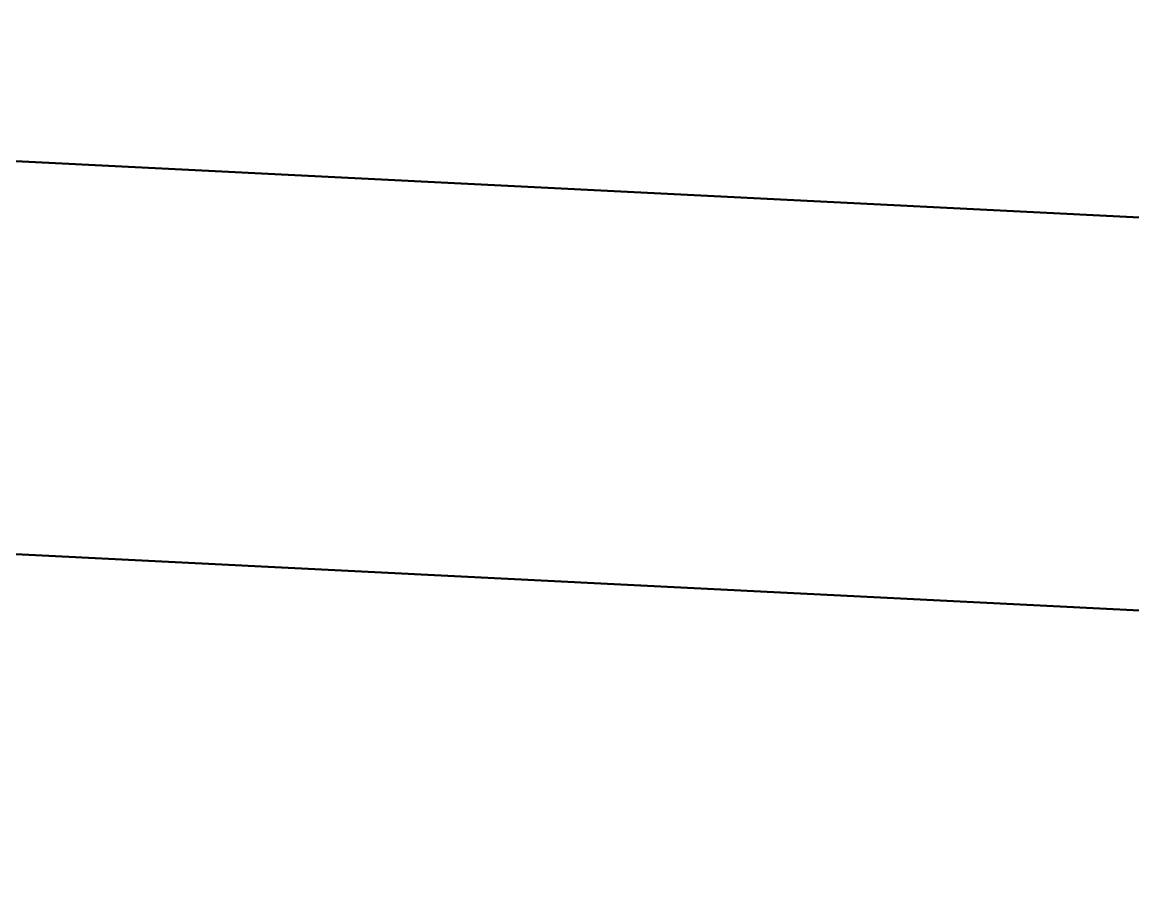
# Model space of a CAD drawing. Header units: metres. Extents: x 10 to 831, y 10 to 584.
# Drawn here: x 332.18 to 337.83, y 291.6 to 296 of the extents above; entities that cross this region are included whole.
import ezdxf

# ---------------------------------------------------------------- set-up
doc = ezdxf.new("R2010")
doc.units = ezdxf.units.M
doc.layers.add('CUT', color=7, linetype='Continuous', lineweight=50)
doc.layers.add('VIS', color=8, linetype='Continuous', lineweight=13)

msp = doc.modelspace()

# ---------------------------------------------------------------- linework, layer by layer
at = {"layer": 'CUT'}
for p, q in [((318, 296.002), (366, 293.6019)), ((366, 291.6021), (318, 294.002))]:
    msp.add_line(p, q, dxfattribs=at)
at = {"layer": 'VIS'}
for p, q in [((366, 293.6019), (318, 296.002)), ((326.3736, 295.5832), (337.2472, 295.0396)), ((328.2824, 295.488), (333.5428, 295.2248)), ((330.7244, 295.3656), (332.354, 295.2844)), ((331.0788, 295.348), (333.0488, 295.2496)), ((331.0928, 295.3472), (334.3056, 295.1868)), ((331.7532, 295.3144), (332.3512, 295.2844)), ((331.7556, 295.3144), (332.318, 295.286)), ((331.7864, 295.3128), (332.2512, 295.2896)), ((331.826, 295.3108), (332.3564, 295.284)), ((331.8592, 295.3092), (333.172, 295.2436)), ((332.0636, 295.2988), (332.2632, 295.2888)), ((332.0676, 295.2988), (332.266, 295.2888)), ((332.074, 295.2984), (332.2672, 295.2888)), ((332.29, 295.2876), (332.0912, 295.2976)), ((332.16, 295.294), (332.3592, 295.284)), ((332.1832, 295.2928), (332.3832, 295.2828)), ((332.204, 295.2916), (332.356, 295.2844)), ((332.4044, 295.2816), (332.2044, 295.2916)), ((332.2244, 295.2908), (332.3912, 295.2824)), ((332.2324, 295.2904), (332.4324, 295.2804)), ((332.234, 295.2904), (332.8192, 295.2612)), ((332.2464, 295.2896), (332.4384, 295.28)), ((332.2528, 295.2892), (332.4528, 295.2792)), ((332.4108, 295.2816), (332.2536, 295.2892)), ((332.4556, 295.2792), (332.2608, 295.2888)), ((332.2612, 295.2888), (332.404, 295.2816)), ((332.2652, 295.2888), (333.1536, 295.2444)), ((332.2692, 295.2884), (332.4668, 295.2788)), ((332.28, 295.288), (332.4716, 295.2784)), ((332.474, 295.2784), (332.2832, 295.288)), ((332.2996, 295.2872), (332.4588, 295.2792)), ((332.3084, 295.2864), (332.508, 295.2768)), ((332.3096, 295.2864), (332.5092, 295.2764)), ((332.3228, 295.286), (332.842, 295.26)), ((332.3508, 295.2844), (332.5504, 295.2744)), ((332.4036, 295.282), (332.6032, 295.272)), ((332.4132, 295.2812), (332.6112, 295.2716)), ((332.4804, 295.278), (332.6796, 295.268)), ((332.4808, 295.278), (333.4576, 295.2292)), ((332.4844, 295.2776), (332.6816, 295.268)), ((332.4868, 295.2776), (332.6836, 295.268)), ((332.4872, 295.2776), (332.6504, 295.2696)), ((332.4896, 295.2776), (332.6864, 295.2676)), ((332.522, 295.276), (332.676, 295.268)), ((332.562, 295.274), (332.762, 295.264)), ((332.5788, 295.2732), (332.7528, 295.2644)), ((332.7784, 295.2632), (332.584, 295.2728)), ((332.5904, 295.2724), (332.7408, 295.2648)), ((332.6012, 295.272), (333.1168, 295.246)), ((332.6052, 295.2716), (333.598, 295.222)), ((332.6164, 295.2712), (332.7728, 295.2632)), ((332.6496, 295.2696), (332.8316, 295.2604)), ((332.6624, 295.2688), (332.862, 295.2588)), ((332.6668, 295.2688), (332.8668, 295.2588)), ((332.67, 295.2684), (332.87, 295.2584)), ((332.7008, 295.2668), (332.8996, 295.2572)), ((332.7036, 295.2668), (332.896, 295.2572)), ((332.7116, 295.2664), (332.9116, 295.2564)), ((332.7212, 295.266), (332.9212, 295.256)), ((332.7252, 295.2656), (332.924, 295.2556)), ((333.26, 295.2392), (332.744, 295.2648)), ((332.7496, 295.2644), (332.9492, 295.2544)), ((332.7608, 295.264), (333.1968, 295.242)), ((332.7616, 295.264), (332.9612, 295.254)), ((332.9908, 295.2524), (332.7948, 295.2624)), ((332.7988, 295.262), (333.8356, 295.2104)), ((333.0164, 295.2512), (332.8168, 295.2612)), ((332.8224, 295.2608), (333.3876, 295.2328)), ((332.8472, 295.2596), (333.0408, 295.25)), ((332.8584, 295.2592), (333.0076, 295.2516)), ((332.8704, 295.2584), (333.0688, 295.2484)), ((333.0388, 295.25), (332.8816, 295.258)), ((332.886, 295.2576), (333.0836, 295.248)), ((332.8864, 295.2576), (333.086, 295.2476)), ((332.9188, 295.256), (333.4912, 295.2276)), ((332.9348, 295.2552), (334.7548, 295.1644)), ((332.9356, 295.2552), (333.4128, 295.2312)), ((333.1288, 295.2456), (332.9412, 295.2548)), ((333.126, 295.2456), (332.9464, 295.2548)), ((332.9908, 295.2524), (333.182, 295.2428)), ((333.0016, 295.252), (333.2016, 295.242)), ((333.2056, 295.2416), (333.0056, 295.2516)), ((333.0124, 295.2512), (333.2124, 295.2412)), ((333.0224, 295.2508), (344.416, 294.6812)), ((333.0264, 295.2508), (333.8016, 295.212)), ((333.0384, 295.25), (333.638, 295.22)), ((333.042, 295.25), (333.226, 295.2408)), ((333.0524, 295.2492), (333.252, 295.2392)), ((333.0536, 295.2492), (333.2536, 295.2392)), ((333.1072, 295.2468), (333.3068, 295.2368)), ((333.1084, 295.2464), (333.308, 295.2368)), ((333.1148, 295.2464), (333.2668, 295.2388)), ((333.1184, 295.246), (333.2612, 295.2388)), ((335.7472, 295.1148), (333.1624, 295.244)), ((333.192, 295.2424), (333.3424, 295.2348)), ((333.4092, 295.2316), (333.2108, 295.2416)), ((333.2124, 295.2412), (333.412, 295.2312)), ((333.2236, 295.2408), (333.39, 295.2324)), ((333.4344, 295.2304), (333.2372, 295.24)), ((333.2404, 295.24), (333.4176, 295.2312)), ((333.2424, 295.24), (333.3988, 295.232)), ((333.2564, 295.2392), (333.8508, 295.2096)), ((333.2604, 295.2388), (333.46, 295.2292)), ((334.2692, 295.1884), (333.27, 295.2384)), ((333.3556, 295.2344), (333.5548, 295.2244)), ((333.3556, 295.2344), (333.5556, 295.2244)), ((333.3772, 295.2332), (333.5756, 295.2232)), ((333.3828, 295.2328), (333.5828, 295.2228)), ((333.3992, 295.232), (333.5912, 295.2224)), ((334.2248, 295.1908), (333.4108, 295.2316)), ((333.42, 295.2312), (335.6188, 295.1212)), ((333.4216, 295.2308), (341.6172, 294.8212)), ((333.6244, 295.2208), (333.4296, 295.2304)), ((333.4308, 295.2304), (333.6224, 295.2208)), ((333.4368, 295.23), (333.6368, 295.22)), ((333.4464, 295.2296), (333.6004, 295.222)), ((333.454, 295.2292), (334.3732, 295.1832)), ((333.4552, 295.2292), (335.2312, 295.1404)), ((333.4556, 295.2292), (333.6532, 295.2192)), ((333.6604, 295.2188), (333.4636, 295.2288)), ((333.466, 295.2288), (333.6288, 295.2204)), ((333.4668, 295.2288), (333.6668, 295.2188)), ((333.47, 295.2284), (334.4688, 295.1784)), ((333.4732, 295.2284), (333.6656, 295.2188)), ((333.4744, 295.2284), (334.4596, 295.1792)), ((333.6668, 295.2188), (333.51, 295.2264)), ((333.5488, 295.2244), (334.148, 295.1948)), ((333.5488, 295.2244), (334.148, 295.1948)), ((333.5604, 295.224), (333.76, 295.214)), ((333.5652, 295.2236), (333.7312, 295.2156)), ((333.6004, 295.222), (334.1936, 295.1924)), ((333.7956, 295.2124), (333.6192, 295.2212)), ((333.6208, 295.2208), (333.814, 295.2112)), ((333.8212, 295.2108), (333.622, 295.2208)), ((333.6228, 295.2208), (333.7968, 295.212)), ((333.6324, 295.2204), (334.492, 295.1776)), ((333.6672, 295.2188), (333.864, 295.2088)), ((333.6764, 295.218), (333.8744, 295.2084)), ((333.6768, 295.218), (333.8764, 295.208)), ((333.7348, 295.2152), (333.9224, 295.206)), ((333.7536, 295.2144), (334.2012, 295.192)), ((334.3876, 295.1828), (333.788, 295.2124)), ((333.7932, 295.2124), (333.9436, 295.2048)), ((333.7952, 295.2124), (334.3804, 295.1828)), ((333.9996, 295.202), (333.8088, 295.2116)), ((333.8152, 295.2112), (334.4072, 295.1816)), ((333.8516, 295.2096), (334.0516, 295.1996)), ((333.8532, 295.2092), (334.0528, 295.1992)), ((333.8612, 295.2088), (334.7048, 295.1668)), ((333.868, 295.2088), (334.3372, 295.1852)), ((333.89, 295.2076), (334.0492, 295.1996)), ((333.8952, 295.2072), (334.094, 295.1972)), ((333.9072, 295.2068), (334.1072, 295.1968)), ((333.9188, 295.206), (334.1176, 295.196)), ((333.92, 295.206), (334.12, 295.196)), ((333.9572, 295.204), (337.668, 295.0184)), ((333.9752, 295.2032), (334.118, 295.196)), ((334.0004, 295.202), (334.2, 295.192)), ((334.2012, 295.192), (334.0032, 295.202)), ((334.0052, 295.2016), (334.9428, 295.1548)), ((334.0256, 295.2008), (334.1776, 295.1932)), ((334.0536, 295.1992), (334.5728, 295.1732)), ((334.0596, 295.1992), (336.6348, 295.0704)), ((334.0628, 295.1988), (334.2168, 295.1912)), ((334.0632, 295.1988), (334.6356, 295.1704)), ((334.0636, 295.1988), (334.6556, 295.1692)), ((334.0832, 295.198), (334.2828, 295.188)), ((334.1056, 295.1968), (334.2996, 295.1872)), ((334.1184, 295.196), (334.2816, 295.188)), ((334.3172, 295.186), (334.1348, 295.1952)), ((334.2948, 295.1872), (334.138, 295.1952)), ((334.1384, 295.1952), (334.7124, 295.1664)), ((334.1452, 295.1948), (334.6968, 295.1672)), ((334.198, 295.192), (334.39, 295.1824)), ((334.2012, 295.192), (334.4012, 295.182)), ((334.214, 295.1912), (334.65, 295.1696)), ((334.2224, 295.1908), (334.3888, 295.1824)), ((334.2428, 295.19), (334.4352, 295.1804)), ((334.28, 295.188), (334.4284, 295.1804)), ((334.4876, 295.1776), (334.2912, 295.1876)), ((334.3188, 295.186), (334.4924, 295.1772)), ((334.5, 295.1768), (334.324, 295.1856)), ((334.33, 295.1856), (334.8952, 295.1572)), ((334.3588, 295.184), (334.5584, 295.174)), ((334.5628, 295.174), (334.3832, 295.1828)), ((334.394, 295.1824), (334.5876, 295.1728)), ((334.3948, 295.1824), (334.5452, 295.1748)), ((334.6192, 295.1712), (334.4196, 295.1812)), ((334.4348, 295.1804), (335.4116, 295.1316)), ((334.4572, 295.1792), (334.6568, 295.1692)), ((334.4588, 295.1792), (334.6576, 295.1692)), ((334.4672, 295.1788), (334.6488, 295.1696)), ((334.4848, 295.1776), (334.6724, 295.1684)), ((334.6776, 295.168), (334.4916, 295.1776)), ((334.5436, 295.1748), (334.7428, 295.1648)), ((334.5512, 295.1744), (334.7504, 295.1644)), ((334.552, 295.1744), (334.744, 295.1648)), ((334.7584, 295.164), (334.5584, 295.174)), ((334.5772, 295.1732), (335.042, 295.15)), ((334.7752, 295.1632), (334.6092, 295.1716)), ((334.6368, 295.17), (334.8368, 295.16)), ((334.6372, 295.17), (334.8372, 295.16)), ((334.642, 295.17), (335.2352, 295.1404)), ((334.6524, 295.1692), (334.8524, 295.1592)), ((334.6552, 295.1692), (334.832, 295.1604)), ((334.6664, 295.1688), (334.8664, 295.1588)), ((334.6788, 295.168), (334.8328, 295.1604)), ((334.7028, 295.1668), (337.2284, 295.0404)), ((334.7468, 295.1648), (334.9464, 295.1548)), ((334.7472, 295.1648), (334.9468, 295.1548)), ((334.7528, 295.1644), (335.6412, 295.12)), ((334.9932, 295.1524), (334.7952, 295.1624)), ((334.8068, 295.1616), (334.9632, 295.154)), ((334.9804, 295.1528), (334.8084, 295.1616)), ((335.0108, 295.1516), (334.8116, 295.1616)), ((334.8324, 295.1604), (334.9752, 295.1532)), ((334.8412, 295.16), (335.4356, 295.1304)), ((334.8444, 295.1596), (335.0032, 295.152)), ((334.8476, 295.1596), (335.0444, 295.1496)), ((334.8508, 295.1596), (335.4412, 295.13)), ((334.8728, 295.1584), (335.3172, 295.136)), ((334.8736, 295.1584), (335.0732, 295.1484)), ((334.9364, 295.1552), (335.088, 295.1476)), ((335.1416, 295.1448), (334.944, 295.1548)), ((334.9476, 295.1548), (335.0968, 295.1472)), ((334.9544, 295.1544), (335.1036, 295.1468)), ((334.956, 295.1544), (335.156, 295.1444)), ((334.9652, 295.1536), (335.1572, 295.144)), ((334.9824, 295.1528), (335.1824, 295.1428)), ((335.0012, 295.152), (335.2008, 295.142)), ((335.0076, 295.1516), (335.5232, 295.126)), ((335.0116, 295.1516), (335.2116, 295.1416)), ((335.0144, 295.1512), (335.1884, 295.1424)), ((335.0328, 295.1504), (335.2328, 295.1404)), ((335.2716, 295.1384), (335.0756, 295.1484)), ((335.0896, 295.1476), (335.2884, 295.1376)), ((335.0972, 295.1472), (335.26, 295.1388)), ((335.1048, 295.1468), (335.3044, 295.1368)), ((335.106, 295.1468), (335.3056, 295.1368)), ((335.112, 295.1464), (335.3108, 295.1364)), ((335.1152, 295.1464), (335.3132, 295.1364)), ((335.1348, 295.1452), (336.5332, 295.0752)), ((335.1576, 295.144), (335.3572, 295.134)), ((335.1676, 295.1436), (335.3608, 295.134)), ((335.194, 295.1424), (335.3756, 295.1332)), ((335.1976, 295.142), (335.3972, 295.132)), ((335.208, 295.1416), (335.7804, 295.1128)), ((335.2212, 295.1408), (335.3876, 295.1328)), ((336.5064, 295.0768), (335.2296, 295.1404)), ((335.2352, 295.1404), (335.4224, 295.1308)), ((335.28, 295.138), (335.4792, 295.128)), ((335.2872, 295.1376), (335.4832, 295.128)), ((335.2952, 295.1372), (335.4492, 295.1296)), ((335.3092, 295.1364), (346.7724, 294.5632)), ((335.9068, 295.1068), (335.3348, 295.1352)), ((335.356, 295.134), (335.9416, 295.1048)), ((335.5572, 295.124), (335.3812, 295.1328)), ((335.5512, 295.1244), (335.394, 295.1324)), ((335.4324, 295.1304), (335.5888, 295.1224)), ((335.4596, 295.1292), (335.6596, 295.1192)), ((335.4664, 295.1288), (335.6664, 295.1188)), ((335.4804, 295.128), (335.9576, 295.104)), ((335.5028, 295.1268), (335.7028, 295.1168)), ((335.5508, 295.1244), (335.7, 295.1172)), ((335.5784, 295.1232), (335.7764, 295.1132)), ((335.7852, 295.1128), (335.5872, 295.1228)), ((335.7712, 295.1136), (335.6052, 295.1216)), ((335.616, 295.1212), (336.1676, 295.0936)), ((335.816, 295.1112), (335.6164, 295.1212)), ((335.6532, 295.1192), (335.8508, 295.1096)), ((335.654, 295.1192), (335.8536, 295.1092)), ((335.8652, 295.1088), (335.6664, 295.1188)), ((335.6672, 295.1188), (336.1032, 295.0968)), ((335.6688, 295.1184), (336.2424, 295.09)), ((335.6716, 295.1184), (336.2696, 295.0884)), ((335.6892, 295.1176), (335.832, 295.1104)), ((335.7048, 295.1168), (336.2812, 295.088)), ((335.7164, 295.116), (336.2468, 295.0896)), ((335.7328, 295.1152), (335.9244, 295.1056)), ((335.7472, 295.1148), (335.9464, 295.1048)), ((335.7496, 295.1144), (335.9128, 295.1064)), ((335.7616, 295.114), (335.9096, 295.1064)), ((335.762, 295.114), (336.362, 295.084)), ((335.962, 295.104), (335.7672, 295.1136)), ((335.782, 295.1128), (336.7748, 295.0632)), ((335.7844, 295.1128), (336.3036, 295.0868)), ((335.8032, 295.112), (336.0032, 295.102)), ((335.8176, 295.1112), (336.2824, 295.088)), ((335.9996, 295.102), (335.82, 295.1112)), ((335.8288, 295.1104), (336.422, 295.0808)), ((335.8328, 295.1104), (336.0328, 295.1004)), ((335.8364, 295.11), (336.436, 295.08)), ((335.8372, 295.11), (336.0372, 295.1)), ((335.8372, 295.11), (336.4024, 295.082)), ((335.8428, 295.11), (336.2904, 295.0876)), ((335.8472, 295.1096), (335.9988, 295.102)), ((335.8984, 295.1072), (336.0484, 295.0996)), ((335.9036, 295.1068), (336.1032, 295.0968)), ((335.9048, 295.1068), (336.1044, 295.0968)), ((335.9412, 295.1048), (336.1344, 295.0952)), ((335.9448, 295.1048), (336.544, 295.0748)), ((335.9456, 295.1048), (336.1456, 295.0948)), ((335.956, 295.1044), (336.1556, 295.0944)), ((335.9852, 295.1028), (336.1728, 295.0932)), ((336.196, 295.0924), (335.9988, 295.102)), ((336.4932, 295.0772), (336.022, 295.1008)), ((336.0276, 295.1008), (336.2244, 295.0908)), ((336.0372, 295.1), (336.6296, 295.0704)), ((336.0584, 295.0992), (336.2324, 295.0904)), ((336.0584, 295.0992), (336.2148, 295.0912)), ((337.0664, 295.0488), (336.0672, 295.0988)), ((336.262, 295.0888), (336.086, 295.0976)), ((336.3012, 295.0868), (336.1012, 295.0968)), ((336.1472, 295.0948), (336.2964, 295.0872)), ((336.1572, 295.094), (336.356, 295.0844)), ((336.3576, 295.084), (336.1576, 295.094)), ((336.2004, 295.092), (336.4004, 295.082)), ((336.22, 295.0912), (336.3864, 295.0828)), ((336.2332, 295.0904), (336.8244, 295.0608)), ((336.4232, 295.0808), (336.2344, 295.0904)), ((336.2548, 295.0892), (336.8172, 295.0612)), ((336.2672, 295.0888), (337.266, 295.0388)), ((336.2836, 295.088), (336.4828, 295.078)), ((336.2844, 295.0876), (336.466, 295.0788)), ((336.5176, 295.076), (336.3216, 295.086)), ((336.5416, 295.0748), (336.342, 295.0848)), ((336.3524, 295.0844), (336.9248, 295.0556)), ((336.354, 295.0844), (336.5024, 295.0768)), ((336.3824, 295.0828), (336.898, 295.0572)), ((336.3884, 295.0824), (337.3656, 295.0336)), ((336.426, 295.0808), (336.624, 295.0708)), ((336.4344, 295.0804), (336.5936, 295.0724)), ((336.4436, 295.08), (336.6412, 295.07)), ((336.4448, 295.0796), (336.6432, 295.07)), ((336.4544, 295.0792), (336.9096, 295.0564)), ((336.4764, 295.078), (336.676, 295.0684)), ((336.4996, 295.0772), (336.65, 295.0696)), ((336.5, 295.0772), (336.692, 295.0676)), ((337.3888, 295.0324), (336.5284, 295.0756)), ((336.5464, 295.0748), (336.6892, 295.0676)), ((336.5604, 295.074), (337.404, 295.0316)), ((336.5776, 295.0732), (336.7748, 295.0632)), ((336.5824, 295.0728), (336.7824, 295.0628)), ((336.6492, 295.0696), (336.8492, 295.0596)), ((336.6508, 295.0696), (336.8504, 295.0596)), ((336.666, 295.0688), (336.866, 295.0588)), ((336.8296, 295.0604), (336.6668, 295.0688)), ((336.684, 295.068), (338.46, 294.9792)), ((336.684, 295.068), (337.1532, 295.0444)), ((336.7028, 295.0668), (336.9024, 295.0568)), ((336.7032, 295.0668), (336.9024, 295.0568)), ((336.7036, 295.0668), (336.9036, 295.0568)), ((336.7144, 295.0664), (336.9076, 295.0568)), ((336.7284, 295.0656), (336.8912, 295.0576)), ((336.7352, 295.0652), (336.9228, 295.056)), ((336.744, 295.0648), (336.8928, 295.0572)), ((336.7448, 295.0648), (336.9444, 295.0548)), ((336.7544, 295.0644), (336.9284, 295.0556)), ((336.7548, 295.0644), (336.9508, 295.0544)), ((336.7548, 295.0644), (336.9544, 295.0544)), ((336.7636, 295.064), (336.9476, 295.0548)), ((336.7652, 295.0636), (336.9632, 295.054)), ((336.9852, 295.0528), (336.7876, 295.0628)), ((336.7944, 295.0624), (336.994, 295.0524)), ((336.8216, 295.0608), (337.0156, 295.0512)), ((336.8356, 295.0604), (336.99, 295.0524)), ((336.8372, 295.06), (338.8072, 294.9616)), ((336.8508, 295.0596), (337.0504, 295.0496)), ((336.8552, 295.0592), (337.05, 295.0496)), ((337.0516, 295.0496), (336.8572, 295.0592)), ((336.8576, 295.0592), (337.434, 295.0304)), ((337.0568, 295.0492), (336.858, 295.0592)), ((337.0512, 295.0496), (336.8604, 295.0588)), ((336.868, 295.0584), (337.4664, 295.0288)), ((336.8848, 295.0576), (337.7732, 295.0132)), ((336.886, 295.0576), (337.0524, 295.0492)), ((337.0772, 295.048), (336.8976, 295.0572)), ((336.9056, 295.0568), (338.3948, 294.9824)), ((336.9172, 295.056), (337.5028, 295.0268)), ((337.1192, 295.046), (336.9216, 295.056)), ((336.9352, 295.0552), (337.9316, 295.0056)), ((336.9428, 295.0548), (337.142, 295.0448)), ((336.9468, 295.0548), (337.3912, 295.0324)), ((337.1576, 295.044), (336.9576, 295.054)), ((337.1212, 295.046), (336.9644, 295.0536)), ((336.9848, 295.0528), (337.1288, 295.0456)), ((337.1796, 295.0432), (336.9908, 295.0524)), ((337.0004, 295.052), (337.2004, 295.042)), ((337.0108, 295.0516), (337.2104, 295.0416)), ((337.0112, 295.0516), (337.1928, 295.0424)), ((337.0152, 295.0512), (337.2128, 295.0412)), ((337.0364, 295.05), (337.1856, 295.0428)), ((337.0372, 295.05), (337.2372, 295.04)), ((337.0576, 295.0492), (337.5228, 295.026)), ((337.0688, 295.0484), (337.2688, 295.0384)), ((337.0708, 295.0484), (337.548, 295.0248)), ((337.08, 295.048), (337.6772, 295.018)), ((337.0868, 295.0476), (337.2704, 295.0384)), ((337.6576, 295.0192), (337.0988, 295.0472)), ((337.1012, 295.0468), (337.2512, 295.0396)), ((337.1084, 295.0464), (337.308, 295.0364)), ((337.1204, 295.046), (337.8468, 295.0096)), ((337.1328, 295.0452), (337.3324, 295.0352)), ((337.3192, 295.036), (337.1428, 295.0448)), ((337.1428, 295.0448), (337.742, 295.0148)), ((337.3696, 295.0336), (337.1716, 295.0436)), ((337.1988, 295.042), (337.7728, 295.0132)), ((337.2048, 295.0416), (337.4044, 295.0316)), ((337.208, 295.0416), (337.4048, 295.0316)), ((337.212, 295.0416), (337.802, 295.012)), ((337.218, 295.0412), (337.384, 295.0328)), ((337.2256, 295.0408), (337.3816, 295.0328)), ((337.234, 295.0404), (337.432, 295.0304)), ((337.4252, 295.0308), (337.2496, 295.0396)), ((337.2744, 295.0384), (337.474, 295.0284)), ((338.132, 294.9956), (337.318, 295.036)), ((337.3448, 295.0348), (337.91, 295.0064)), ((337.3668, 295.0336), (337.9588, 295.004)), ((337.3808, 295.0328), (337.5436, 295.0248)), ((337.6004, 295.022), (337.4008, 295.032)), ((337.4032, 295.032), (337.546, 295.0248)), ((337.414, 295.0312), (337.9296, 295.0056)), ((337.4356, 295.0304), (337.6352, 295.0204)), ((337.4488, 295.0296), (337.6488, 295.0196)), ((337.45, 295.0296), (337.65, 295.0196)), ((337.452, 295.0296), (337.606, 295.0216)), ((337.4656, 295.0288), (337.6656, 295.0188)), ((337.4848, 295.0276), (337.6616, 295.0188)), ((337.4856, 295.0276), (337.6732, 295.0184)), ((337.4972, 295.0272), (338.0696, 294.9984)), ((337.4992, 295.0272), (338.0508, 294.9996)), ((337.5016, 295.0268), (337.7012, 295.0168)), ((337.5028, 295.0268), (337.7024, 295.0168)), ((337.712, 295.0164), (337.5124, 295.0264)), ((337.5152, 295.0264), (338.3804, 294.9828)), ((337.5532, 295.0244), (337.7528, 295.0144)), ((337.774, 295.0132), (337.5768, 295.0232)), ((337.7492, 295.0144), (337.5924, 295.0224)), ((337.8104, 295.0116), (337.6108, 295.0216)), ((337.6164, 295.0212), (338.2088, 294.9916)), ((337.6228, 295.0208), (337.7792, 295.0132)), ((337.6344, 295.0204), (337.8292, 295.0104)), ((337.6688, 295.0184), (337.8204, 295.0108)), ((337.706, 295.0168), (337.8984, 295.0072)), ((337.74, 295.0152), (338.3376, 294.9852)), ((337.746, 295.0148), (337.9444, 295.0048)), ((337.954, 295.0044), (337.7544, 295.0144)), ((337.7984, 295.012), (337.9724, 295.0032)), ((366, 291.6021), (318, 294.002)), ((332.206, 293.2916), (330.5764, 293.3732)), ((330.9584, 293.354), (332.7228, 293.266)), ((331.2944, 293.3372), (333.0852, 293.2476)), ((332.7604, 293.264), (331.4008, 293.332)), ((331.5396, 293.3252), (332.4, 293.282)), ((333.346, 293.2348), (331.552, 293.3244)), ((331.6432, 293.32), (332.642, 293.27)), ((332.27, 293.2884), (331.7224, 293.316)), ((331.73, 293.3156), (332.2356, 293.2904)), ((332.3376, 293.2852), (331.7384, 293.3152)), ((333.1824, 293.2428), (331.8076, 293.3116)), ((332.3364, 293.2852), (331.8256, 293.3108)), ((332.2344, 293.2904), (332.0468, 293.2996)), ((332.5576, 293.274), (332.058, 293.2992)), ((333.4556, 293.2292), (332.0616, 293.2988)), ((332.6012, 293.272), (332.0856, 293.2976)), ((332.6204, 293.2708), (332.0872, 293.2976)), ((332.28, 293.288), (332.088, 293.2976)), ((332.5836, 293.2728), (332.0912, 293.2976)), ((332.0968, 293.2972), (332.2536, 293.2892)), ((332.836, 293.26), (332.1028, 293.2968)), ((332.128, 293.2956), (335.2296, 293.1404)), ((332.3216, 293.286), (332.1428, 293.2948)), ((332.1472, 293.2948), (332.3392, 293.2852)), ((332.1796, 293.2932), (332.7784, 293.2632)), ((333.1304, 293.2456), (332.2148, 293.2912)), ((332.2612, 293.2888), (332.4564, 293.2792)), ((332.408, 293.2816), (332.2664, 293.2888)), ((332.4604, 293.2788), (332.2672, 293.2888)), ((332.4732, 293.2784), (332.2748, 293.2884)), ((332.4528, 293.2792), (332.2796, 293.288)), ((332.7676, 293.2636), (332.2948, 293.2872)), ((333.4004, 293.232), (332.3264, 293.2856)), ((332.3528, 293.2844), (332.5372, 293.2752)), ((332.522, 293.276), (332.368, 293.2836)), ((332.3732, 293.2832), (332.9664, 293.2536)), ((333.7964, 293.212), (332.4068, 293.2816)), ((332.4076, 293.2816), (332.9464, 293.2548)), ((332.6128, 293.2712), (332.4128, 293.2812)), ((334.2196, 293.1912), (332.4204, 293.2808)), ((332.654, 293.2692), (332.454, 293.2792)), ((332.6624, 293.2688), (332.4624, 293.2788)), ((332.6668, 293.2688), (332.4672, 293.2788)), ((332.5212, 293.276), (332.7208, 293.266)), ((332.7348, 293.2652), (332.542, 293.2748)), ((334.1364, 293.1952), (332.6148, 293.2712)), ((332.6248, 293.2708), (332.824, 293.2608)), ((332.6452, 293.2696), (332.8424, 293.26)), ((333.6876, 293.2176), (332.6504, 293.2696)), ((332.6692, 293.2684), (332.8464, 293.2596)), ((333.5236, 293.226), (332.68, 293.268)), ((332.8804, 293.258), (332.6928, 293.2672)), ((332.8584, 293.2592), (332.7092, 293.2664)), ((332.8868, 293.2576), (332.71, 293.2664)), ((332.7248, 293.2656), (332.8816, 293.258)), ((332.9188, 293.256), (332.728, 293.2656)), ((332.7384, 293.2652), (332.9144, 293.2564)), ((332.9456, 293.2548), (332.7456, 293.2648)), ((332.9556, 293.2544), (332.7556, 293.2644)), ((332.9584, 293.254), (332.7636, 293.264)), ((332.9844, 293.2528), (332.7972, 293.262)), ((332.9908, 293.2524), (332.7996, 293.262)), ((333.0016, 293.252), (332.802, 293.262)), ((333.4204, 293.2308), (332.8284, 293.2604)), ((333.0396, 293.25), (332.84, 293.26)), ((333.0152, 293.2512), (332.842, 293.26)), ((332.8452, 293.2596), (333.04, 293.25)), ((333.0524, 293.2492), (332.8524, 293.2592)), ((332.8556, 293.2592), (333.4276, 293.2308)), ((333.0704, 293.2484), (332.8704, 293.2584)), ((333.1452, 293.2448), (332.972, 293.2532)), ((333.1396, 293.2452), (332.9764, 293.2532)), ((333.1992, 293.242), (333.0108, 293.2516)), ((333.192, 293.2424), (333.0416, 293.25)), ((333.2236, 293.2408), (333.0568, 293.2492)), ((333.6532, 293.2192), (333.0668, 293.2488)), ((333.0704, 293.2484), (333.27, 293.2384)), ((333.2396, 293.24), (333.0756, 293.2484)), ((333.278, 293.238), (333.0788, 293.248)), ((334.0116, 293.2016), (333.0824, 293.248)), ((333.6324, 293.2204), (333.1168, 293.246)), ((333.1648, 293.2436), (333.3648, 293.2336)), ((333.4612, 293.2288), (333.2612, 293.2388)), ((334.2628, 293.1888), (333.2776, 293.238)), ((333.4464, 293.2296), (333.2924, 293.2372)), ((333.2992, 293.2372), (333.4912, 293.2276)), ((333.32, 293.236), (333.9188, 293.206)), ((335.0504, 293.1496), (333.3312, 293.2356)), ((333.9136, 293.2064), (333.3328, 293.2352)), ((333.3528, 293.2344), (333.51, 293.2264)), ((333.5604, 293.224), (333.3608, 293.234)), ((333.3788, 293.2332), (333.5564, 293.224)), ((333.416, 293.2312), (333.5844, 293.2228)), ((337.4916, 293.0276), (333.4272, 293.2308)), ((333.4344, 293.2304), (333.6316, 293.2204)), ((333.4432, 293.23), (333.6192, 293.2212)), ((333.7376, 293.2152), (333.5428, 293.2248)), ((333.7348, 293.2152), (333.5472, 293.2248)), ((334.0276, 293.2008), (333.5552, 293.2244)), ((333.5556, 293.2244), (333.7552, 293.2144)), ((333.5596, 293.224), (333.7572, 293.214)), ((334.1084, 293.1964), (333.5724, 293.2232)), ((333.7828, 293.2128), (333.5828, 293.2228)), ((333.604, 293.2216), (334.4644, 293.1788)), ((334.052, 293.1992), (333.6044, 293.2216)), ((333.7988, 293.212), (333.6236, 293.2208)), ((333.792, 293.2124), (333.6288, 293.2204)), ((333.7932, 293.2124), (333.6428, 293.22)), ((333.8516, 293.2096), (333.652, 293.2196)), ((333.8612, 293.2088), (333.6612, 293.2188)), ((333.8376, 293.21), (333.6644, 293.2188)), ((333.8668, 293.2088), (333.6668, 293.2188)), ((333.8796, 293.208), (333.69, 293.2176)), ((333.8812, 293.208), (333.6944, 293.2172)), ((333.8928, 293.2072), (333.7, 293.2172)), ((333.9064, 293.2068), (333.7064, 293.2168)), ((334.224, 293.1908), (333.732, 293.2156)), ((334.3016, 293.1868), (333.7712, 293.2136)), ((333.776, 293.2132), (333.9756, 293.2032)), ((334.272, 293.1884), (333.7908, 293.2124)), ((333.8084, 293.2116), (333.99, 293.2024)), ((333.8224, 293.2108), (334.0176, 293.2012)), ((333.8444, 293.2096), (334.3832, 293.1828)), ((334.3024, 293.1868), (333.8624, 293.2088)), ((334.062, 293.1988), (333.8632, 293.2088)), ((334.4572, 293.1792), (333.8668, 293.2088)), ((334.4448, 293.1796), (333.8724, 293.2084)), ((333.9048, 293.2068), (334.1048, 293.1968)), ((334.0628, 293.1988), (333.9084, 293.2064)), ((334.146, 293.1948), (333.9456, 293.2048)), ((333.9808, 293.2028), (334.138, 293.1952)), ((334.198, 293.192), (334.0064, 293.2016)), ((334.6116, 293.1716), (334.012, 293.2016)), ((334.014, 293.2012), (334.2088, 293.1916)), ((334.1748, 293.1932), (334.0224, 293.2008)), ((334.2388, 293.19), (334.0388, 293.2)), ((334.054, 293.1992), (334.2508, 293.1896)), ((334.2224, 293.1908), (334.0556, 293.1992)), ((335.48, 293.128), (334.0816, 293.198)), ((334.0884, 293.1976), (334.266, 293.1888)), ((334.7048, 293.1668), (334.12, 293.196)), ((334.28, 293.188), (334.132, 293.1956)), ((334.1476, 293.1948), (334.6764, 293.168)), ((334.3588, 293.184), (334.1592, 293.194)), ((334.198, 293.192), (334.3824, 293.1828)), ((335.108, 293.1464), (334.2196, 293.1912)), ((334.2232, 293.1908), (334.4208, 293.1808)), ((334.3948, 293.1824), (334.2444, 293.1896)), ((334.4572, 293.1792), (334.2576, 293.1892)), ((334.4748, 293.1784), (334.2752, 293.1884)), ((334.46, 293.1788), (334.2776, 293.188)), ((334.288, 293.1876), (335.97, 293.1036)), ((334.4848, 293.1776), (334.2972, 293.1872)), ((334.508, 293.1764), (334.3088, 293.1864)), ((339.9724, 292.9032), (334.3224, 293.186)), ((334.5208, 293.176), (334.3296, 293.1856)), ((334.5028, 293.1768), (334.3324, 293.1852)), ((334.3508, 293.1844), (334.944, 293.1548)), ((334.3552, 293.1844), (334.5552, 293.1744)), ((334.3812, 293.1828), (334.9532, 293.1544)), ((334.6372, 293.17), (334.4376, 293.18)), ((334.6276, 293.1708), (334.4412, 293.18)), ((334.4508, 293.1796), (334.6428, 293.17)), ((334.6512, 293.1696), (334.4512, 293.1796)), ((334.6524, 293.1692), (334.4524, 293.1792)), ((334.6664, 293.1688), (334.4664, 293.1788)), ((335.0076, 293.1516), (334.492, 293.1772)), ((334.7052, 293.1668), (334.5056, 293.1768)), ((334.7064, 293.1668), (334.5064, 293.1768)), ((334.5176, 293.176), (334.7172, 293.166)), ((334.7068, 293.1668), (334.5184, 293.176)), ((334.6788, 293.168), (334.5248, 293.1756)), ((335.13, 293.1456), (334.5676, 293.1736)), ((334.746, 293.1648), (334.5728, 293.1732)), ((334.7708, 293.1636), (334.6076, 293.1716)), ((334.6088, 293.1716), (335.08, 293.148)), ((334.6192, 293.1712), (334.8188, 293.1612)), ((334.7048, 293.1668), (334.9052, 293.1568)), ((334.8804, 293.158), (334.7164, 293.166)), ((335.1688, 293.1436), (334.7244, 293.1656)), ((334.946, 293.1548), (334.746, 293.1648)), ((334.7644, 293.1636), (335.2704, 293.1384)), ((334.9652, 293.1536), (334.7736, 293.1632)), ((334.7872, 293.1628), (336.1864, 293.0928)), ((334.9476, 293.1548), (334.798, 293.162)), ((335.0012, 293.152), (334.8012, 293.162)), ((334.814, 293.1612), (334.9972, 293.152)), ((335.288, 293.1376), (334.8152, 293.1612)), ((334.818, 293.1612), (335.0176, 293.1512)), ((335.2968, 293.1372), (334.8456, 293.1596)), ((335.0608, 293.1488), (334.8608, 293.1588)), ((335.4624, 293.1288), (334.8816, 293.158)), ((334.952, 293.1544), (338.3324, 292.9852)), ((335.1576, 293.144), (334.958, 293.154)), ((334.9732, 293.1532), (335.1728, 293.1432)), ((334.9932, 293.1524), (335.5788, 293.1232)), ((335.538, 293.1252), (335.002, 293.152)), ((335.0124, 293.1512), (335.2096, 293.1416)), ((335.208, 293.1416), (335.0172, 293.1512)), ((335.6068, 293.1216), (335.0208, 293.1508)), ((335.2352, 293.1404), (335.0476, 293.1496)), ((335.2212, 293.1408), (335.0548, 293.1492)), ((335.8552, 293.1092), (335.088, 293.1476)), ((335.0984, 293.1472), (335.2984, 293.1372)), ((335.2952, 293.1372), (335.1412, 293.1448)), ((335.762, 293.114), (335.162, 293.144)), ((335.3824, 293.1328), (335.1824, 293.1428)), ((335.1828, 293.1428), (335.3776, 293.1332)), ((335.7164, 293.116), (335.1856, 293.1428)), ((335.3744, 293.1332), (335.188, 293.1428)), ((335.2016, 293.142), (337.318, 293.036)), ((335.2048, 293.1416), (335.3812, 293.1328)), ((335.7412, 293.1148), (335.2304, 293.1404)), ((335.438, 293.13), (335.238, 293.14)), ((335.4368, 293.13), (335.244, 293.14)), ((335.3968, 293.132), (335.2444, 293.1396)), ((335.4516, 293.1296), (335.252, 293.1396)), ((335.4232, 293.1308), (335.26, 293.1388)), ((335.27, 293.1384), (335.4304, 293.1304)), ((335.2716, 293.1384), (337.0364, 293.05)), ((335.2812, 293.138), (335.82, 293.1108)), ((335.3164, 293.136), (335.9152, 293.1064)), ((335.3244, 293.1356), (336.1844, 293.0928)), ((336.0624, 293.0988), (335.3292, 293.1356)), ((335.552, 293.1244), (335.3768, 293.1332)), ((336.2232, 293.0908), (335.3796, 293.1332)), ((335.5692, 293.1236), (335.396, 293.1324)), ((335.4168, 293.1312), (335.6164, 293.1212)), ((336.0476, 293.0996), (335.452, 293.1296)), ((335.654, 293.1192), (335.4548, 293.1292)), ((335.6716, 293.1184), (335.472, 293.1284)), ((336.8492, 293.0596), (335.474, 293.1284)), ((335.5052, 293.1268), (335.7052, 293.1168)), ((335.5372, 293.1252), (335.7348, 293.1152)), ((336.9336, 293.0552), (335.5384, 293.1252)), ((335.7328, 293.1152), (335.5408, 293.1248)), ((335.746, 293.1148), (335.546, 293.1248)), ((335.5512, 293.1244), (335.708, 293.1164)), ((336.576, 293.0732), (335.5836, 293.1228)), ((335.7776, 293.1132), (335.588, 293.1228)), ((335.6024, 293.122), (335.7944, 293.1124)), ((335.7616, 293.114), (335.6132, 293.1212)), ((335.6232, 293.1208), (335.8044, 293.1116)), ((335.6388, 293.12), (336.2384, 293.09)), ((335.8676, 293.1088), (335.6676, 293.1188)), ((335.674, 293.1184), (335.8588, 293.1092)), ((336.1412, 293.0948), (335.6936, 293.1172)), ((335.8648, 293.1088), (335.7008, 293.1168)), ((335.8984, 293.1072), (335.748, 293.1148)), ((335.956, 293.1044), (335.7564, 293.114)), ((336.2196, 293.0912), (335.7572, 293.114)), ((335.9852, 293.1028), (335.7976, 293.112)), ((335.8016, 293.112), (335.9988, 293.102)), ((336.0512, 293.0996), (335.86, 293.1092)), ((336.0388, 293.1), (335.8668, 293.1088)), ((335.8676, 293.1088), (336.0672, 293.0988)), ((336.4264, 293.0808), (335.8772, 293.108)), ((335.9068, 293.1068), (336.4788, 293.078)), ((335.9096, 293.1064), (336.438, 293.08)), ((335.962, 293.104), (336.5464, 293.0748)), ((336.9724, 293.0532), (335.9856, 293.1028)), ((336.2032, 293.092), (336.0032, 293.102)), ((336.214, 293.0912), (336.0256, 293.1008)), ((336.6272, 293.0708), (336.036, 293.1)), ((336.2364, 293.09), (336.0364, 293.1)), ((336.22, 293.0912), (336.0536, 293.0992)), ((336.548, 293.0744), (336.0756, 293.0984)), ((336.2616, 293.0888), (336.0884, 293.0976)), ((336.1704, 293.0936), (336.7688, 293.0636)), ((336.1792, 293.0932), (336.3364, 293.0852)), ((336.354, 293.0844), (336.206, 293.0916)), ((336.8184, 293.0612), (336.228, 293.0904)), ((336.402, 293.082), (336.2388, 293.09)), ((336.4768, 293.078), (336.3036, 293.0868)), ((336.3052, 293.0868), (336.5052, 293.0768)), ((336.5, 293.0772), (336.308, 293.0864)), ((336.328, 293.0856), (336.526, 293.0756)), ((336.4996, 293.0772), (336.3492, 293.0844)), ((336.556, 293.0744), (336.356, 293.0844)), ((336.8384, 293.06), (336.3572, 293.084)), ((336.5212, 293.076), (336.3572, 293.084)), ((336.3576, 293.084), (336.5576, 293.074)), ((336.5948, 293.0724), (336.402, 293.082)), ((336.6108, 293.0716), (336.4108, 293.0816)), ((336.4232, 293.0808), (336.6124, 293.0712)), ((337.0368, 293.05), (336.4372, 293.08)), ((337.4384, 293.03), (336.4424, 293.08)), ((336.4504, 293.0796), (336.6188, 293.0712)), ((337.8112, 293.0116), (336.4512, 293.0796)), ((336.6588, 293.0692), (336.4588, 293.0792)), ((336.666, 293.0688), (336.466, 293.0788)), ((336.6192, 293.0712), (336.4664, 293.0788)), ((337.0152, 293.0512), (336.468, 293.0788)), ((336.514, 293.0764), (336.7136, 293.0664)), ((336.658, 293.0692), (336.5164, 293.076)), ((336.7144, 293.0664), (336.5212, 293.076)), ((336.7332, 293.0652), (336.5332, 293.0752)), ((336.734, 293.0652), (336.5432, 293.0748)), ((336.7352, 293.0652), (336.548, 293.0748)), ((336.5544, 293.0744), (336.7496, 293.0644)), ((336.7548, 293.0644), (336.5552, 293.0744)), ((336.5904, 293.0724), (336.788, 293.0628)), ((337.1308, 293.0456), (336.6004, 293.072)), ((336.6136, 293.0712), (336.8132, 293.0612)), ((336.8508, 293.0596), (336.6516, 293.0696)), ((336.868, 293.0584), (336.6688, 293.0684)), ((336.8356, 293.0604), (336.6816, 293.068)), ((337.2404, 293.04), (336.7072, 293.0668)), ((336.718, 293.066), (336.8976, 293.0572)), ((336.886, 293.0576), (336.7196, 293.066)), ((336.946, 293.0548), (336.746, 293.0648)), ((336.754, 293.0644), (337.33, 293.0356)), ((336.982, 293.0528), (336.7824, 293.0628)), ((337.3252, 293.0356), (336.7892, 293.0624)), ((337.2428, 293.04), (336.7984, 293.062)), ((337.0004, 293.052), (336.8004, 293.062)), ((336.8072, 293.0616), (336.9644, 293.0536)), ((337.0048, 293.0516), (336.8172, 293.0612)), ((337.3984, 293.032), (336.8176, 293.0612)), ((337.0364, 293.05), (336.8872, 293.0576)), ((337.0544, 293.0492), (336.8912, 293.0576)), ((337.414, 293.0312), (336.898, 293.0572)), ((337.1012, 293.0468), (336.9508, 293.0544)), ((336.96, 293.054), (337.1004, 293.0468)), ((336.9668, 293.0536), (337.1428, 293.0448)), ((337.17, 293.0436), (336.9748, 293.0532)), ((337.2412, 293.04), (337.0548, 293.0492)), ((337.0748, 293.0484), (337.256, 293.0392)), ((337.2248, 293.0408), (337.0832, 293.048)), ((337.5288, 293.0256), (337.0888, 293.0476)), ((337.2996, 293.0372), (337.1, 293.0468)), ((337.1052, 293.0468), (337.3056, 293.0368)), ((337.6756, 293.0184), (337.1064, 293.0468)), ((337.1308, 293.0456), (337.3256, 293.0356)), ((338.0032, 293.002), (337.236, 293.04)), ((337.4488, 293.0296), (337.2696, 293.0384)), ((337.2824, 293.038), (337.46, 293.0292)), ((337.488, 293.0276), (337.2944, 293.0372)), ((337.452, 293.0296), (337.298, 293.0372)), ((337.5028, 293.0268), (337.3028, 293.0368)), ((337.8788, 293.008), (337.3064, 293.0368)), ((337.5056, 293.0268), (337.3416, 293.0348)), ((337.5532, 293.0244), (337.3536, 293.0344)), ((337.5356, 293.0252), (337.3828, 293.0328)), ((337.3888, 293.0324), (337.9048, 293.0068)), ((337.5816, 293.0228), (337.3904, 293.0324)), ((337.4116, 293.0316), (337.6108, 293.0216)), ((337.4324, 293.0304), (338.0048, 293.0016)), ((337.4352, 293.0304), (337.5924, 293.0224)), ((337.6364, 293.02), (337.4376, 293.03)), ((337.5148, 293.0264), (337.7124, 293.0164)), ((337.5192, 293.026), (337.704, 293.0168)), ((337.7216, 293.016), (337.5332, 293.0252)), ((338.4724, 292.9784), (337.5432, 293.0248)), ((337.7464, 293.0148), (337.5464, 293.0248)), ((337.5632, 293.024), (337.7632, 293.014)), ((337.8084, 293.0116), (337.6508, 293.0196)), ((337.8576, 293.0092), (337.658, 293.0192)), ((337.6716, 293.0184), (337.8476, 293.0096)), ((337.8356, 293.0104), (337.6876, 293.0176)), ((337.712, 293.0164), (337.9116, 293.0064)), ((337.8848, 293.0076), (337.7184, 293.016)), ((337.7668, 293.0136), (337.966, 293.0036)), ((337.774, 293.0132), (337.9716, 293.0036)), ((338.2304, 292.9904), (337.7828, 293.0128)), ((337.7956, 293.0124), (338.3344, 292.9852)), ((337.7992, 293.012), (338.3048, 292.9868)), ((337.988, 293.0024), (337.8016, 293.012))]:
    msp.add_line(p, q, dxfattribs=at)

doc.saveas('drawing.dxf')
